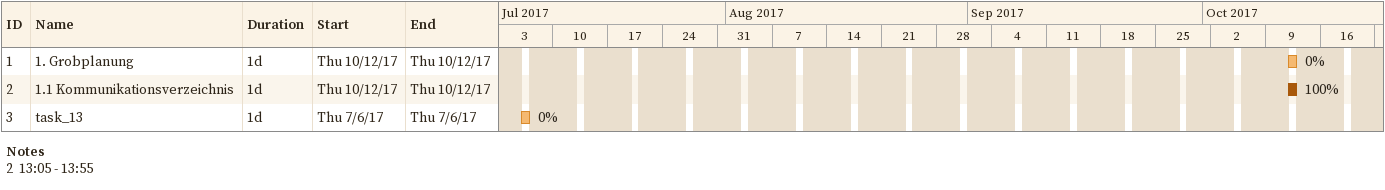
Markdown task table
| ID | Task | Duration | Start | Finish | % complete |
|---|---|---|---|---|---|
| 1 | 1. Grobplanung | 1d | 2017-10-12 | 2017-10-12 | 0 |
| 2 | 1.1 Kommunikationsverzeichnis | 1d | 2017-10-12 | 2017-10-12 | 100 |
| 3 | task_13 | 1d | 2017-07-06 | 2017-07-06 | 0 |

Notes
- 2: 13:05 - 13:55
